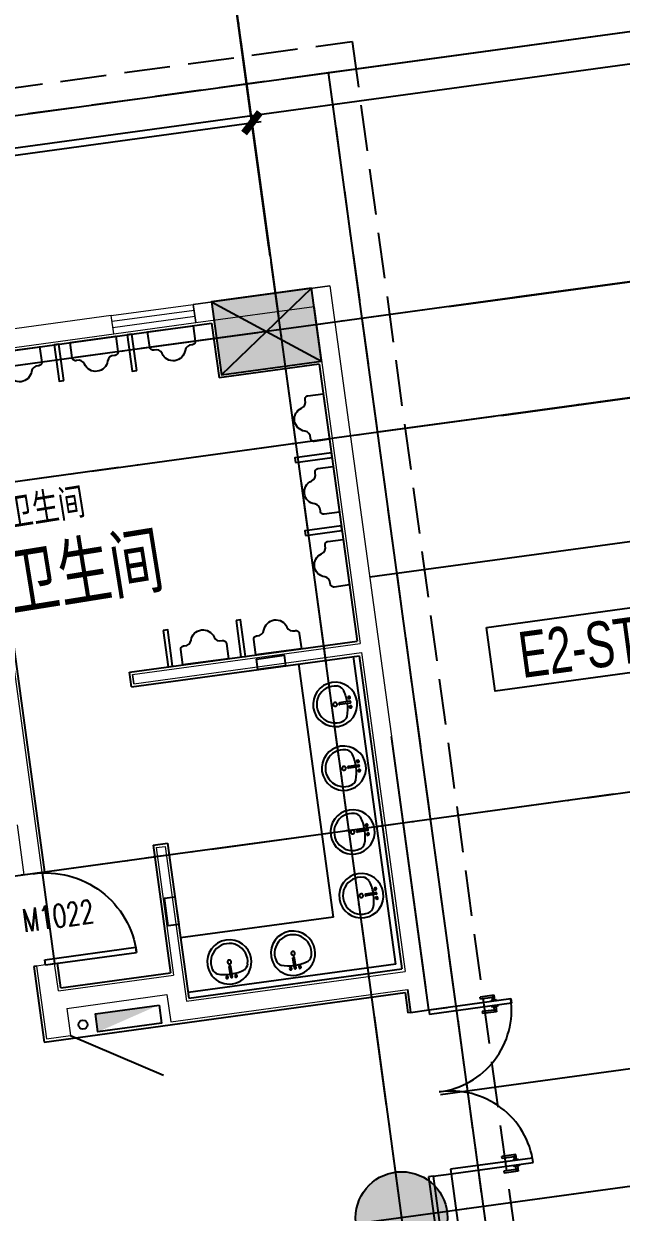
# Model space of a CAD drawing. Header units: millimetres. Extents: x 347599 to 1495443, y -100002 to 152717.
# Drawn here: x 1399943 to 1406442, y 131142 to 144070 of the extents above; entities that cross this region are included whole.
import ezdxf
from ezdxf.enums import TextEntityAlignment as Align

# ---------------------------------------------------------------- set-up
doc = ezdxf.new("R2010")
doc.units = ezdxf.units.MM
doc.header["$LTSCALE"] = 1000
doc.header["$PDMODE"] = 1
for name, pattern in [('DASH', [0.35, 0.25, -0.1]), ('E-RG-1F$0$$0$DOTE', [2.42, 2, -0.2, 0.02, -0.2]), ('XRE2$0$HIDDEN', [0.375, 0.25, -0.125])]:
    doc.linetypes.add(name, pattern=pattern)
doc.layers.get('0').update_dxf_attribs({"linetype": 'CONTINUOUS'})
doc.layers.get('Defpoints').update_dxf_attribs({"linetype": 'CONTINUOUS'})
for name, color, linetype in [('A-------', 18, 'CONTINUOUS'), ('A-SYMB-DOOR', 13, 'CONTINUOUS'), ('A-SYMB-DOOR1', 4, 'CONTINUOUS'), ('A—墙体', 7, 'CONTINUOUS'), ('A—楼梯、电梯、栏杆', 50, 'CONTINUOUS'), ('A—轴线、尺寸', 1, 'CONTINUOUS'), ('E2-RI-1F$0$A-DETL-MBND', 5, 'CONTINUOUS'), ('E2-RI-1F$0$A-DOOR', 32, 'CONTINUOUS'), ('E2-RW-12345F$0$A-DOOR', 32, 'CONTINUOUS'), ('I—平面—卫生间隔断（不到顶）', 48, 'CONTINUOUS'), ('I—平面—文字', 40, 'CONTINUOUS'), ('I—平面—文字（放大1：100）', 40, 'XRE2$0$HIDDEN'), ('I—平面—洁具2', 44, 'CONTINUOUS'), ('I—平面—消防设施', 10, 'CONTINUOUS'), ('I—平面—装饰面层线', 192, 'CONTINUOUS'), ('I—平面—踏步', 80, 'CONTINUOUS'), ('I—平面—门', 22, 'CONTINUOUS'), ('XRE1$0$A-SYMB', 4, 'CONTINUOUS'), ('XRE1$0$A-SYMB-NUMB-T', 4, 'CONTINUOUS'), ('轴线100', 1, 'CONTINUOUS')]:
    doc.layers.add(name, color=color, linetype=linetype)
doc.layers.add('E2-RW-12345F$0$A-GLAZ-CWMG', color=3, linetype='CONTINUOUS', lineweight=5)
doc.layers.add('E2-RW-12345F$0$A-WALL', color=7, linetype='CONTINUOUS', lineweight=5)
doc.styles.add('ARIAL', font='simhei.ttf', dxfattribs={"width": 0.9})
doc.styles.add('ECADI-TXT', font='simplex.shx', dxfattribs={"bigfont": 'hztxt.shx'})
doc.styles.add('XD2008', font='simhei.ttf', dxfattribs={"width": 0.7})
doc.styles.add('XRE1$0$ECADI-TXT', font='simplex.shx', dxfattribs={"bigfont": 'hztxt.shx'})
doc.styles.add('幼圆', font='SIMYOU_0.TTF', dxfattribs={"width": 0.7})
doc.dimstyles.new('200', dxfattribs={"dimscale": 200, "dimtxt": 2.5, "dimasz": 2, "dimexe": 1, "dimexo": 1, "dimgap": 0.8, "dimtad": 1, "dimdec": 0, "dimdsep": 46, "dimtxsty": 'ARIAL', "dimblk1": 'ARCHTICK', "dimblk2": 'ARCHTICK', "dimsah": 1, "dimcen": -0.9, "dimdle": 1, "dimclrd": 256, "dimclre": 256, "dimclrt": 40, "dimaunit": 1, "dimadec": 0, "dimazin": 0, "dimtfac": 0.35, "dimtdec": 0, "dimtix": 1, "dimtmove": 2, "dimatfit": 3, "dimldrblk": 'ARCHTICK', "dimfxl": 0, "dimtvp": 0.8, "dimtolj": 1, "dimtzin": 0, "dimarcsym": 0})
doc.dimstyles.new('副本 100', dxfattribs={"dimscale": 100, "dimtxt": 2.5, "dimasz": 2, "dimexe": 1, "dimexo": 1, "dimgap": 0.8, "dimtad": 1, "dimdec": 0, "dimdsep": 46, "dimtxsty": 'ARIAL', "dimblk1": 'ARCHTICK', "dimblk2": 'ARCHTICK', "dimsah": 1, "dimcen": -0.9, "dimdle": 1, "dimclrd": 256, "dimclre": 256, "dimclrt": 40, "dimaunit": 1, "dimadec": 0, "dimazin": 0, "dimtfac": 0.35, "dimtdec": 0, "dimtix": 1, "dimtmove": 2, "dimatfit": 3, "dimldrblk": 'ARCHTICK', "dimfxl": 0, "dimtvp": 0.8, "dimtolj": 1, "dimtzin": 0, "dimarcsym": 0})

# ---------------------------------------------------------------- blocks, each defined once
blk = doc.blocks.new('E2-RI-1F$0$DOOR1800')
at = {"layer": 'E2-RI-1F$0$A-DOOR'}
for p, q in [((0, 900), (50, 900)), ((0, 0), (0, 900)), ((50, 900), (50, 0)), ((1750, 900), (1750, 0)), ((1800, 900), (1750, 900)), ((1800, 0), (1800, 900)), ((0, 0), (50, 0)), ((1750, 0), (1800, 0))]:
    blk.add_line(p, q, dxfattribs=at)
for centre, start, end in [((0, 0), 359.5, 90), ((1800, 0), 90, 180.5)]:
    blk.add_arc(centre, 900, start, end, dxfattribs=at)
at = {"layer": 'I—平面—门'}
for p, q in [((-62, 726), (-40, 704)), ((-62, 726), (-62, 574)), ((-8, 726), (-62, 726)), ((-40, 704), (-40, 574)), ((-8, 704), (-40, 704)), ((-8, 745), (-8, 684)), ((1, 745), (-8, 745)), ((1, 684), (-8, 684)), ((56, 745), (65, 745)), ((56, 684), (65, 684)), ((65, 745), (65, 684)), ((65, 726), (120, 726)), ((65, 704), (98, 704)), ((120, 726), (98, 704)), ((98, 704), (98, 574)), ((120, 726), (120, 574)), ((1688, 725), (1710, 702)), ((1688, 725), (1688, 572)), ((1742, 725), (1688, 725)), ((1710, 702), (1710, 572)), ((1742, 702), (1710, 702)), ((1742, 744), (1742, 683)), ((1751, 744), (1742, 744)), ((1751, 683), (1742, 683)), ((1806, 744), (1815, 744)), ((1806, 683), (1815, 683)), ((1815, 744), (1815, 683)), ((1815, 725), (1870, 725)), ((1815, 702), (1848, 702)), ((1870, 725), (1848, 702)), ((1848, 702), (1848, 572)), ((1870, 725), (1870, 572)), ((-40, 574), (-62, 574)), ((98, 574), (120, 574)), ((1710, 572), (1688, 572)), ((1848, 572), (1870, 572))]:
    blk.add_line(p, q, dxfattribs=at)
blk = doc.blocks.new('_ArchTick')
at = {"color": 0, "linetype": 'ByBlock', "const_width": 0.4}
blk.add_lwpolyline([(-0.5, -0.5), (0.5, 0.5)], dxfattribs=at)
blk = doc.blocks.new('*D245')
at = {"layer": 'A—轴线、尺寸', "linetype": 'ByBlock', "lineweight": -2}
for p, q in [((1416467, 143634), (1415668, 149480)), ((1311465, 135035), (1415893, 149309)), ((1312544, 128617), (1311636, 135260))]:
    blk.add_line(p, q, dxfattribs=at)
at = {"layer": 'Defpoints', "color": 0, "linetype": 'ByBlock'}
for p in [(1415695, 149282), (1416494, 143435), (1312571, 128419, 0)]:
    blk.add_point(p, dxfattribs=at)
at = {"layer": 'A—轴线、尺寸', "linetype": 'ByBlock', "lineweight": -2, "xscale": 400, "yscale": 400, "zscale": 400}
for p, rotation in [((1415695, 149282), 7.783339566187075), ((1311663, 135062), 187.7833395661871)]:
    blk.add_blockref('_ArchTick', p, dxfattribs=dict(at, rotation=rotation))
at = {"layer": 'A—轴线、尺寸', "color": 40, "linetype": 'ByBlock', "insert": (1363623, 142581), "char_height": 500, "attachment_point": 5, "rotation": 7.7833, "style": 'ARIAL'}
blk.add_mtext('\\A1;105000', dxfattribs=at)
blk = doc.blocks.new('*D259')
at = {"layer": 'A—轴线、尺寸', "linetype": 'ByBlock', "lineweight": -2}
for p, q in [((1402610, 141639), (1401933, 146593)), ((1394826, 145420), (1402158, 146422)), ((1395674, 140691), (1394997, 145645))]:
    blk.add_line(p, q, dxfattribs=at)
at = {"layer": 'Defpoints', "color": 0, "linetype": 'ByBlock'}
for p in [(1401960, 146395), (1402637, 141441), (1395701, 140493)]:
    blk.add_point(p, dxfattribs=at)
at = {"layer": 'A—轴线、尺寸', "linetype": 'ByBlock', "lineweight": -2, "xscale": 400, "yscale": 400, "zscale": 400}
for p, rotation in [((1401960, 146395), 7.783339566187075), ((1395024, 145447), 187.7833395661871)]:
    blk.add_blockref('_ArchTick', p, dxfattribs=dict(at, rotation=rotation))
at = {"layer": 'A—轴线、尺寸', "color": 40, "linetype": 'ByBlock', "insert": (1398436, 146330), "char_height": 500, "attachment_point": 5, "rotation": 7.7833, "style": 'ARIAL'}
blk.add_mtext('\\A1;7000', dxfattribs=at)
blk = doc.blocks.new('*D260')
at = {"layer": 'A—轴线、尺寸', "linetype": 'ByBlock', "lineweight": -2}
for p, q in [((1409545, 142587), (1408868, 147541)), ((1401762, 146368), (1409093, 147370)), ((1402610, 141639), (1401933, 146593))]:
    blk.add_line(p, q, dxfattribs=at)
at = {"layer": 'Defpoints', "color": 0, "linetype": 'ByBlock'}
for p in [(1408895, 147343), (1409572, 142389), (1402637, 141441)]:
    blk.add_point(p, dxfattribs=at)
at = {"layer": 'A—轴线、尺寸', "linetype": 'ByBlock', "lineweight": -2, "xscale": 400, "yscale": 400, "zscale": 400}
for p, rotation in [((1408895, 147343), 7.783339566187075), ((1401960, 146395), 187.7833395661871)]:
    blk.add_blockref('_ArchTick', p, dxfattribs=dict(at, rotation=rotation))
at = {"layer": 'A—轴线、尺寸', "color": 40, "linetype": 'ByBlock', "insert": (1405372, 147278), "char_height": 500, "attachment_point": 5, "rotation": 7.7833, "style": 'ARIAL'}
blk.add_mtext('\\A1;7000', dxfattribs=at)
blk = doc.blocks.new('XRE1$0$ECADI-TAG-CODE')
at = {"layer": 'XRE1$0$A-SYMB-NUMB-T', "color": 1}
blk.add_lwpolyline([(0.92, 3.5), (14.352, 3.5), (14.352, 0), (0.92, 0)], close=True, dxfattribs=at)
at = {"layer": 'XRE1$0$A-SYMB-NUMB-T', "style": 'XRE1$0$ECADI-TXT', "width": 0.7}
blk.add_attdef('CODE', text='', height=2.5, dxfattribs=at).set_placement((7.5, 1.75), align=Align.MIDDLE_CENTER)
blk = doc.blocks.new('E2-RW-12345F$0$$TCHSYS$WIN2D')
for p, q in [((-0.5, 0.5), (0.5, 0.5)), ((-0.5, 0.5), (-0.5, -0.5)), ((0.5, 0.5), (0.5, -0.5)), ((0.5, 0.167), (-0.5, 0.167)), ((0.5, -0.167), (-0.5, -0.167)), ((-0.5, -0.5), (0.5, -0.5))]:
    blk.add_line(p, q)
blk = doc.blocks.new('E2-RW-12345F$0$DOOR1000')
at = {"layer": 'E2-RW-12345F$0$A-DOOR'}
for p, q in [((0, 1000), (56, 1000)), ((0, 0), (0, 1000)), ((56, 0), (56, 1000)), ((0, 0), (56, 0))]:
    blk.add_line(p, q, dxfattribs=at)
blk.add_arc((0, 0), 1000, 0, 90, dxfattribs=at)
blk = doc.blocks.new('E2-RW-12345F$0$XFX-BX')
blk.add_lwpolyline([(0, 0), (0, 200), (700, 200), (700, 0)], close=True)
blk.add_solid([(0, 0), (0, 0), (700, 0), (700, 200)])
blk = doc.blocks.new('B1-CR-B1$0$URINAL-1')
at = {"layer": 'I—平面—洁具2'}
blk.add_lwpolyline([(500, 0), (0, 0), (0, -168, 0.464292), (43, -204, -0.382572), (124, -255, 0.336188), (250, -350, 0.336188), (376, -255, -0.382572), (457, -204, 0.464292), (500, -168)], format="xyb", close=True, dxfattribs=at)
blk = doc.blocks.new('E1-RW-1F$0$E-WC-BF$0$Sink Vanity-Round - 19_ x 19_-1522437-Level 2 - Program')
for p, q in [((87, 247), (87, 136)), ((106, 247), (106, 136))]:
    blk.add_line(p, q)
for centre, radius, start, end in [((97, 85), 241, 360, 180), ((46, 247), 12.7, 360, 180), ((147, 247), 12.7, 360, 180), ((97, 85), 201, 165.3071, 14.6929), ((1, 104), 105, 120.7927, 162.1904), ((97, -233), 452, 91.2067, 109.2086), ((46, 247), 12.7, 180, 360), ((97, 247), 9.52, 360, 180), ((97, 136), 9.52, 180, 360), ((97, -233), 452, 70.7914, 88.7933), ((147, 247), 12.7, 180, 0), ((192, 104), 105, 17.8096, 59.2073), ((97, 85), 241, 180, 360), ((97, 85), 20.6, 360, 180), ((97, 85), 20.6, 180, 360)]:
    blk.add_arc(centre, radius, start, end)
blk = doc.blocks.new('ECADI-TAG-DOOR')
blk = doc.blocks.new('*D506')
at = {"layer": 'Defpoints', "color": 0, "linetype": 'Continuous'}
for p in [(1402425, 142993), (1402637, 141441), (1395701, 140493)]:
    blk.add_point(p, dxfattribs=at)
at = {"layer": '轴线100', "linetype": 'Continuous', "lineweight": -2}
for p, q in [((1395390, 142031), (1402524, 143006)), ((1402623, 141540), (1402411, 143092)), ((1395688, 140592), (1395476, 142144))]:
    blk.add_line(p, q, dxfattribs=at)
at = {"layer": '轴线100', "linetype": 'Continuous', "lineweight": -2, "xscale": 200, "yscale": 200, "zscale": 200}
for p, rotation in [((1402425, 142993), 7.783339565677779), ((1395489, 142045), 187.7833395656778)]:
    blk.add_blockref('_ArchTick', p, dxfattribs=dict(at, rotation=rotation))
at = {"layer": '轴线100', "color": 40, "linetype": 'Continuous', "insert": (1398926, 142748), "char_height": 300, "attachment_point": 5, "rotation": 7.7833, "style": 'ARIAL'}
blk.add_mtext('\\A1;7000', dxfattribs=at)
blk = doc.blocks.new('*D510')
at = {"layer": 'Defpoints', "color": 0, "linetype": 'Continuous'}
for p in [(1412145, 131431), (1413270, 125328), (1404454, 124123)]:
    blk.add_point(p, dxfattribs=at)
at = {"layer": '轴线100', "linetype": 'Continuous', "lineweight": -2}
for p, q in [((1412244, 131445), (1412529, 131484)), ((1412417, 131569), (1413284, 125229)), ((1404553, 124136), (1413369, 125341))]:
    blk.add_line(p, q, dxfattribs=at)
at = {"layer": '轴线100', "linetype": 'Continuous', "lineweight": -2, "xscale": 200, "yscale": 200, "zscale": 200}
for p, rotation in [((1412430, 131470), 97.78333952134871), ((1413270, 125328), 277.7833395213487)]:
    blk.add_blockref('_ArchTick', p, dxfattribs=dict(at, rotation=rotation))
at = {"layer": '轴线100', "color": 40, "linetype": 'Continuous', "insert": (1413080, 128431), "char_height": 300, "attachment_point": 5, "rotation": 277.7833, "style": 'ARIAL'}
blk.add_mtext('\\A1;6200', dxfattribs=at)
blk = doc.blocks.new('*D511')
at = {"layer": 'Defpoints', "color": 0, "linetype": 'Continuous'}
for p in [(1410669, 141828), (1414735, 121996), (1404873, 120648)]:
    blk.add_point(p, dxfattribs=at)
at = {"layer": '轴线100', "linetype": 'Continuous', "lineweight": -2}
for p, q in [((1411986, 142109), (1414748, 121896)), ((1410768, 141841), (1412098, 142023)), ((1404972, 120661), (1414834, 122009))]:
    blk.add_line(p, q, dxfattribs=at)
at = {"layer": '轴线100', "linetype": 'Continuous', "lineweight": -2, "xscale": 200, "yscale": 200, "zscale": 200}
for p, rotation in [((1411999, 142009), 97.78333952134871), ((1414735, 121996), 277.7833395213487)]:
    blk.add_blockref('_ArchTick', p, dxfattribs=dict(at, rotation=rotation))
at = {"layer": '轴线100', "color": 40, "linetype": 'Continuous', "insert": (1413597, 132034), "char_height": 300, "attachment_point": 5, "rotation": 277.7833, "style": 'ARIAL'}
blk.add_mtext('\\A1;20200', dxfattribs=at)
blk = doc.blocks.new('*D558')
at = {"layer": 'Defpoints', "color": 0, "linetype": 'Continuous'}
for p in [(1404466, 140979), (1411178, 140636), (1405041, 139797)]:
    blk.add_point(p, dxfattribs=at)
at = {"layer": '轴线100', "linetype": 'Continuous', "lineweight": -2}
for p, q in [((1410995, 141973), (1411191, 140536)), ((1404565, 140993), (1411107, 141887)), ((1405140, 139810), (1411277, 140649))]:
    blk.add_line(p, q, dxfattribs=at)
at = {"layer": '轴线100', "linetype": 'Continuous', "lineweight": -2, "xscale": 200, "yscale": 200, "zscale": 200}
for p, rotation in [((1411008, 141874), 97.78333952134871), ((1411178, 140636), 277.7833395213487)]:
    blk.add_blockref('_ArchTick', p, dxfattribs=dict(at, rotation=rotation))
at = {"layer": '轴线100', "color": 40, "linetype": 'Continuous', "insert": (1411323, 141286), "char_height": 300, "attachment_point": 5, "rotation": 277.7833, "style": 'ARIAL'}
blk.add_mtext('\\A1;1250', dxfattribs=at)

msp = doc.modelspace()

# ---------------------------------------------------------------- hatches: boundary and pattern name
at = {"layer": 'A-------'}
msp.add_hatch(color=256, dxfattribs=at).paths.add_polyline_path([(1403074.4, 141193.3), (1401984.5, 141044.3), (1402092.9, 140251.7), (1403182.7, 140400.6)])
h = msp.add_hatch(color=256, dxfattribs=at)
edge = h.paths.add_edge_path()
edge.add_arc((1404052.4, 131082.6), 500, 0, 360)

# ---------------------------------------------------------------- linework, layer by layer
at = {"elevation": 0}
msp.add_lwpolyline([(1403074.4, 141193.3), (1401984.5, 141044.3), (1402092.9, 140251.7), (1403182.7, 140400.6)], close=True, dxfattribs=at)
msp.add_circle((1404052.4, 131082.6, 0), 500)
at = {"layer": 'A—墙体'}
for p, q in [((1404348.8, 133343.6), (1403942.5, 136316.1)), ((1404117.2, 133564.4, 0), (1404151.1, 133316.6)), ((1404150.6, 133316.5), (1404348.8, 133343.6)), ((1404394.4, 131533.1), (1404592.6, 131560.2)), ((1404394.4, 131533.1), (1404570.4, 130245.1)), ((1404592.6, 131560.2), (1404768.6, 130272.1))]:
    msp.add_line(p, q, dxfattribs=at)
at = {"layer": 'A—楼梯、电梯、栏杆'}
for p, q in [((1384036.7, 140911.6), (1418219.6, 145584)), ((1384430.9, 140612.2), (1418267, 145237.2)), ((1417577.1, 139944.5), (1403705.7, 138048.3))]:
    msp.add_line(p, q, dxfattribs=at)
at = {"layer": 'A—楼梯、电梯、栏杆', "linetype": 'DASH', "ltscale": 2}
for p, q in [((1383698.8, 141168.2), (1403515.1, 143876.8)), ((1403515.1, 143876.8), (1406777.7, 119999.5)), ((1384036.7, 140911.6), (1403258.5, 143539)), ((1406439.8, 120256.2), (1403258.5, 143539))]:
    msp.add_line(p, q, dxfattribs=at)
at = {"layer": 'A—楼梯、电梯、栏杆'}
msp.add_lwpolyline([(1404474.6, 132423.5), (1412797.8, 133561.2)], dxfattribs=at)
at = {"layer": 'A—轴线、尺寸', "linetype": 'E-RG-1F$0$$0$DOTE'}
for p, q in [((1401648.7, 148669.9), (1406141.8, 115798.8)), ((1424068.1, 143659.1), (1307746.3, 127759.5)), ((1424241.8, 142421.2), (1344593.7, 131534.4)), ((1424832.2, 138212.4), (1345169.3, 127323.5)), ((1425422.6, 134003.6), (1337818.5, 122029.3))]:
    msp.add_line(p, q, dxfattribs=at)
at = {"layer": 'Defpoints'}
for p, q in [((1402092.9, 140251.7, 0), (1403074.4, 141193.3, 0)), ((1401984.5, 141044.3, 0), (1403182.7, 140400.6, 0))]:
    msp.add_line(p, q, dxfattribs=at)
at = {"layer": 'E2-RI-1F$0$A-DETL-MBND'}
msp.add_line((1404348.8, 133343.6), (1404547, 133370.7), dxfattribs=at)
at = {"layer": 'E2-RW-12345F$0$A-DOOR'}
msp.add_line((1400143.1, 134837.9, 0), (1400278.5, 133847.2, 0), dxfattribs=at)
at = {"layer": 'E2-RW-12345F$0$A-WALL', "lineweight": 13}
for p, q in [((1403272.5, 141220.5, 0), (1401786.4, 141017.3, 0)), ((1401786.4, 141017.3, 0), (1403272.1, 141220.4, 0)), ((1403272.5, 141220.5, 0), (1404315.3, 133591.5, 0)), ((1401786.4, 141017.3, 0), (1401813.5, 140819.2, 0)), ((1401813.5, 140819.2, 0), (1403101.5, 140995.2, 0)), ((1403101.5, 140995.2, 0), (1403602.6, 137328.8, 0)), ((1400894.7, 140895.4, 0), (1398714.9, 140597.5, 0)), ((1400921.8, 140697.3, 0), (1400894.7, 140895.4, 0)), ((1398742, 140399.3, 0), (1400921.8, 140697.3, 0)), ((1400143.1, 134837.9, 0), (1399801.1, 137339.6, 0)), ((1401125.6, 136990.3, 0), (1403602.6, 137328.8, 0)), ((1401139.2, 136891.2, 0), (1403616.2, 137229.8, 0)), ((1403616.2, 137229.8, 0), (1404090.1, 133762.5, 0)), ((1401125.6, 136990.3, 0), (1401139.2, 136891.2, 0)), ((1401139.2, 136891.2, 0), (1401125.6, 136990.3, 0)), ((1399870.5, 135355.7, 0), (1399944.9, 134810.9, 0)), ((1401382.9, 135107.9, 0), (1401572.6, 133720.7, 0)), ((1401482, 135121.4, 0), (1401712.2, 133437.5, 0)), ((1400143.1, 134837.9, 0), (1399944.9, 134810.9, 0)), ((1400278.5, 133847.2, 0), (1400080.4, 133820.1, 0)), ((1400080.4, 133820.1, 0), (1400188.7, 133027.4, 0)), ((1400319.3, 133549.4, 0), (1400278.5, 133847.2, 0)), ((1400319.3, 133549.4, 0), (1401572.6, 133720.7, 0)), ((1400410.7, 133360, 0), (1401500.6, 133509, 0)), ((1401500.6, 133509, 0), (1401541.1, 133212.3, 0)), ((1400410.7, 133360, 0), (1400451.3, 133062.8, 0)), ((1400188.7, 133027.4, 0), (1400451.3, 133063.3, 0))]:
    msp.add_line(p, q, dxfattribs=at)
at = {"layer": 'E2-RW-12345F$0$A-WALL'}
for p, q in [((1401382.9, 135107.9, 0), (1401482, 135121.4, 0)), ((1401712.2, 133437.5, 0), (1404090.1, 133762.5, 0)), ((1401541.1, 133212.3, 0), (1404117.2, 133564.4, 0))]:
    msp.add_line(p, q, dxfattribs=at)
at = {"layer": 'I—平面—卫生间隔断（不到顶）', "ltscale": 3}
for p, q in [((1403988.7, 133839.5, 0), (1403531.1, 137187.9, 0)), ((1403313, 134352.7, 0), (1402936.6, 137106.6, 0)), ((1403313, 134352.7, 0), (1401648.5, 134125.2)), ((1403988.7, 133839.5, 0), (1401729.7, 133530.7))]:
    msp.add_line(p, q, dxfattribs=at)
at = {"layer": 'I—平面—卫生间隔断（不到顶）', "ltscale": 3, "elevation": 0}
for points in [[(1401170.9, 140297.3), (1401116.7, 140693.6), (1401066.4, 140686.7), (1401120.5, 140290.5)], [(1400378.2, 140189), (1400324.1, 140585.3), (1400273.7, 140578.4), (1400327.9, 140182.1)], [(1402251.5, 137578.1), (1402305.7, 137181.8), (1402355, 137188.6), (1402300.8, 137584.9)], [(1401458.9, 137469.8), (1401513, 137073.5), (1401562.4, 137080.2), (1401508.2, 137476.5)]]:
    msp.add_lwpolyline(points, close=True, dxfattribs=at)
at = {"layer": 'I—平面—卫生间隔断（不到顶）', "ltscale": 3}
for points in [[(1402899.5, 139297.3), (1403295.8, 139351.5), (1403289.1, 139400.9), (1402892.8, 139346.7)], [(1403007.9, 138504.7), (1403404.2, 138558.9), (1403397.4, 138608.2), (1403001.1, 138554.1)]]:
    msp.add_lwpolyline(points, close=True, dxfattribs=at)
at = {"layer": 'I—平面—洁具2', "elevation": 0}
for points in [[(1402488.5, 137045.4), (1402472.9, 137159.3), (1402775.1, 137200.6), (1402790.7, 137086.7), (1402488.5, 137045.4)], [(1401628.5, 134271.4), (1401514.6, 134255.8), (1401473.3, 134558), (1401587.2, 134573.6), (1401628.5, 134271.4)]]:
    msp.add_lwpolyline(points, dxfattribs=at)
at = {"layer": 'I—平面—消防设施', "elevation": 0}
msp.add_lwpolyline([(1400451.3, 133063.3), (1401463.3, 132632.3)], dxfattribs=at)
at = {"layer": 'I—平面—消防设施'}
msp.add_circle((1400586.4, 133182.2, 0), 50, dxfattribs=at)
at = {"layer": 'I—平面—装饰面层线'}
for p, q in [((1396645.6, 140082.5, 0), (1401985.9, 140812.5, 0)), ((1401985.9, 140812.5, 0), (1402067.2, 140217.9, 0)), ((1403157.1, 140366.9, 0), (1402067.2, 140217.9)), ((1403157.1, 140366.9, 0), (1403568.8, 137354.5, 0)), ((1400172.8, 134842, 0), (1399826.8, 137373.4, 0)), ((1401091.8, 137015.9, 0), (1403568.8, 137354.5, 0)), ((1401113.5, 136857.4, 0), (1403590.5, 137196, 0)), ((1403590.5, 137196, 0), (1404056.3, 133788.2, 0)), ((1401113.5, 136857.4, 0), (1401091.8, 137015.9, 0)), ((1401349.2, 135133.5, 0), (1401507.7, 135155.2, 0)), ((1401349.2, 135133.5, 0), (1401538.8, 133746.4, 0)), ((1401507.7, 135155.2, 0), (1401737.9, 133471.3, 0)), ((1399944.9, 134810.9, 0), (1399915.2, 134806.8, 0)), ((1400080.4, 133820.1, 0), (1400050.7, 133816, 0)), ((1400050.7, 133816, 0), (1400163.1, 132993.6, 0)), ((1400278.5, 133847.2, 0), (1400308.3, 133851.2, 0)), ((1400344.9, 133583.2, 0), (1400308.3, 133851.2, 0)), ((1400344.9, 133583.2, 0), (1401538.8, 133746.4, 0)), ((1401737.9, 133471.3, 0), (1404056.3, 133788.2, 0)), ((1400163.1, 132993.6, 0), (1404091.5, 133530.6, 0)), ((1404091.5, 133530.6, 0), (1404121.3, 133312.5)), ((1404150.6, 133316.5), (1404121.3, 133312.5)), ((1404394.4, 131533.1), (1404345.1, 131526.4)), ((1404345.1, 131526.4), (1404514.4, 130287.6))]:
    msp.add_line(p, q, dxfattribs=at)
at = {"layer": 'I—平面—踏步'}
msp.add_lwpolyline([(1403555.7, 143579.6), (1418219.6, 145584), (1420169.9, 131318.5), (1405207.7, 129273.5), (1403257.8, 143538.9)], close=True, dxfattribs=at)
at = {"layer": '轴线100', "linetype": 'E-RG-1F$0$$0$DOTE'}
for p, q in [((1402113.8, 145267.6), (1406141.8, 115798.8)), ((1412791.7, 142117.8), (1307746.3, 127759.5)), ((1412965.3, 140879.9), (1344593.7, 131534.4)), ((1413555.7, 136671.1), (1345169.3, 127323.5)), ((1414146.2, 132462.2), (1337818.5, 122029.3))]:
    msp.add_line(p, q, dxfattribs=at)

# ---------------------------------------------------------------- block references
at = {"layer": 'A-SYMB-DOOR1'}
ref = msp.add_blockref('ECADI-TAG-DOOR', (1401049.7, 133606.7), dxfattribs=dict(at, xscale=100.0000000022703, yscale=100.0000000022704, zscale=100.0000000022704, rotation=7.999589584866729))
ref.add_attrib('门窗主编号1', 'M1022', dxfattribs={"layer": 'A-SYMB-DOOR', "height": 250, "rotation": 7.99959, "style": 'ECADI-TXT', "width": 0.7}).set_placement((1400720.6, 134296), align=Align.RIGHT)
at = {"layer": 'E2-RW-12345F$0$A-GLAZ-CWMG', "xscale": -899.9999999999997, "yscale": 199.9999999999993, "zscale": 900, "rotation": 187.7837827304539}
msp.add_blockref('E2-RW-12345F$0$$TCHSYS$WIN2D', (1401354.1, 140857.3, 0), dxfattribs=at)
at = {"layer": 'I—平面—洁具2', "xscale": -1}
for p, rotation in [((1401785.5, 140785, 0), 7.78338413568301), ((1400942.9, 140669.9), 7.78338413568301), ((1400115.1, 140556.7, 0), 7.78338413568301), ((1403268.7, 139550.1, 0), 277.783185849986), ((1403377, 138757.8, 0), 277.783185849986), ((1403485.3, 137965.6, 0), 277.783185849986), ((1402466.9, 137203.9, 0), 187.783318630726), ((1401674.2, 137095.5, 0), 187.783318630726)]:
    msp.add_blockref('B1-CR-B1$0$URINAL-1', p, dxfattribs=dict(at, rotation=rotation))
at = {"layer": 'I—平面—洁具2'}
for p, rotation in [((1403231.3, 136748.4, 0), 278.7564959890631), ((1403326.1, 136054.9, 0), 278.7564959890631), ((1403420.9, 135361.3, 0), 278.7564959890631), ((1403515.7, 134667.7, 0), 278.7564959890631), ((1402954.6, 134058.3, 0), 188.756495988776), ((1402261.1, 133963.5, 0), 188.756495988776)]:
    msp.add_blockref('E1-RW-1F$0$E-WC-BF$0$Sink Vanity-Round - 19_ x 19_-1522437-Level 2 - Program', p, dxfattribs=dict(at, rotation=rotation))
at = {"layer": 'I—平面—消防设施', "rotation": 187.7770479699787}
msp.add_blockref('E2-RW-12345F$0$XFX-BX', (1401415, 133396.3, 0), dxfattribs=at)
at = {"layer": 'I—平面—门', "extrusion": (-3.04314e-07, -4.01098e-07, 1), "xscale": -1, "rotation": 277.7841441223616}
msp.add_blockref('E2-RW-12345F$0$DOOR1000', (1400179.5, 133833.6, -0.5), dxfattribs=at)
at = {"layer": 'I—平面—门', "rotation": 277.7837126732285}
msp.add_blockref('E2-RI-1F$0$DOOR1800', (1404348.8, 133343.6), dxfattribs=at)
at = {"layer": 'XRE1$0$A-SYMB'}
ref = msp.add_blockref('XRE1$0$ECADI-TAG-CODE', (1404887.3, 136785.5), dxfattribs=dict(at, xscale=200.0000000186264, yscale=200.0000000186264, zscale=200.0000000186264, rotation=7.770013749151349))
ref.add_attrib('CODE', 'E2-ST-02', dxfattribs={"layer": 'XRE1$0$A-SYMB-NUMB-T', "color": 40, "height": 500, "rotation": 7.77001, "style": '幼圆', "width": 0.7}).set_placement((1406326.2, 137335.1), align=Align.MIDDLE_CENTER)

# ---------------------------------------------------------------- texts
at = {"layer": 'I—平面—文字', "linetype": 'ByBlock', "style": 'XD2008', "width": 0.7}
msp.add_text('男卫生间', height=600, rotation=9.15842, dxfattribs=at).set_placement((1399229.1, 137598.8, 0))
at = {"layer": 'I—平面—文字（放大1：100）', "linetype": 'ByBlock', "style": 'XD2008', "width": 0.7}
msp.add_text('男卫生间', height=300, rotation=9.15842, dxfattribs=at).set_placement((1399493, 138555.1))

# ---------------------------------------------------------------- dimensions: what is measured, and where the dimension line sits
at = {"layer": 'A—轴线、尺寸', "linetype": 'ByBlock'}
for base, p1, p2, picture, middle in [((1415695.3, 149281.7), (1312570.9, 128418.9, 0), (1416494.4, 143435.4), '*D245', (1363623.2, 142580.8)), ((1408895.3, 147342.9), (1402636.9, 141440.6), (1409572.4, 142388.6), '*D260', (1405371.6, 147277.9)), ((1401959.7, 146394.9), (1395701.4, 140492.6), (1402636.9, 141440.6), '*D259', (1398436.1, 146329.9))]:
    dim = msp.add_linear_dim(base=base, p1=p1, p2=p2, angle=7.78334, dimstyle='200', dxfattribs=at)
    dim.commit()
    dim.dimension.update_dxf_attribs({"geometry": picture, "text_midpoint": middle})
at = {"layer": '轴线100', "linetype": 'Continuous'}
for base, p1, p2, angle, picture, middle in [((1402424.8, 142992.6), (1395701.4, 140492.6), (1402636.9, 141440.6), 7.78334, '*D506', (1398925.7, 142748.2)), ((1414734.8, 121995.5), (1410669, 141827.6), (1404872.8, 120647.5), 97.78334, '*D511', (1413596.5, 132033.9)), ((1411177.6, 140635.5), (1404465.5, 140979.5), (1405041, 139796.7), 97.78334, '*D558', (1411322.6, 141286)), ((1413270, 125327.9), (1412144.5, 131431.3), (1404453.7, 124122.8), 97.78334, '*D510', (1413079.7, 128430.5))]:
    dim = msp.add_linear_dim(base=base, p1=p1, p2=p2, angle=angle, dimstyle='副本 100', override={"dimtxt": 3}, dxfattribs=at)
    dim.commit()
    dim.dimension.update_dxf_attribs({"geometry": picture, "text_midpoint": middle})

doc.saveas('drawing.dxf')
